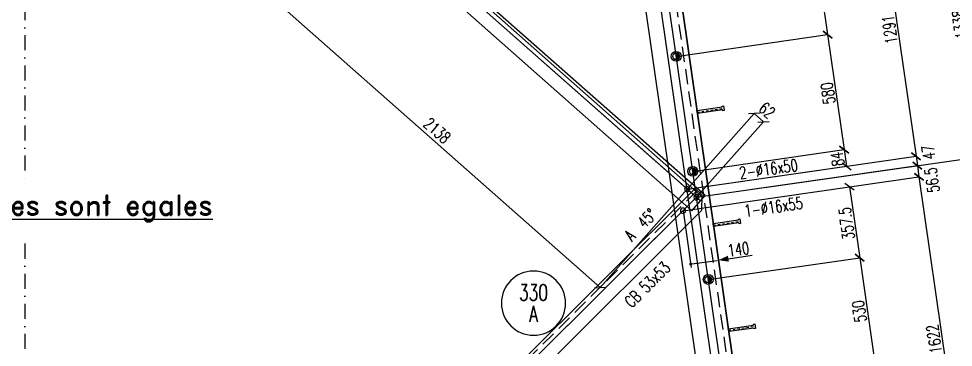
# Model space of a CAD drawing. Extents: x 142141 to 158361, y -119247 to -107767.
# Drawn here: x 147123 to 151785, y -115155 to -113515 of the extents above; entities that cross this region are included whole.
import ezdxf
from ezdxf.enums import TextEntityAlignment as Align

# ---------------------------------------------------------------- set-up
doc = ezdxf.new("R2010")
doc.units = 0
doc.header["$LTSCALE"] = 150
doc.header["$MEASUREMENT"] = 0
doc.linetypes.add('DASHDOT', pattern=[1, 0.5, -0.25, 0, -0.25])
doc.linetypes.add('DASHED', pattern=[0.75, 0.5, -0.25])
doc.layers.get('0').update_dxf_attribs({"linetype": 'CONTINUOUS'})
for name, color, linetype in [('ASSI', 6, 'CONTINUOUS'), ('BOLLINI_5', 7, 'CONTINUOUS'), ('Echelon', 3, 'CONTINUOUS'), ('FORI', 2, 'CONTINUOUS'), ('LINEA_ANG', 2, 'CONTINUOUS'), ('LS', 7, 'CONTINUOUS'), ('MZ', 6, 'DASHDOT'), ('QT_MAL', 7, 'CONTINUOUS'), ('QT_MPR', 7, 'CONTINUOUS'), ('QT_MSP', 7, 'CONTINUOUS'), ('TRAT-Y', 7, 'DASHED')]:
    doc.layers.add(name, color=color, linetype=linetype)
doc.styles.add('QUOTE', font='ROMANS8.SHX', dxfattribs={"width": 0.7})
doc.styles.add('RD', font='ROMAND8.SHX', dxfattribs={"width": 0.7})
doc.styles.add('RQL', font='ROMANS8.SHX', dxfattribs={"width": 0.7})
doc.styles.add('RS', font='ROMANS8.shx', dxfattribs={"width": 0.7})
doc.styles.get("Standard").update_dxf_attribs({"font": 'ROMANS8.SHX', "width": 0.7})
doc.dimstyles.new('FRECCE1', dxfattribs={"dimtxt": 60, "dimasz": 6.6667, "dimexe": 0, "dimexo": 0, "dimgap": 1, "dimtad": 1, "dimzin": 0, "dimdsep": 46, "dimtxsty": 'RS', "dimblk1": 'QUOTP', "dimblk2": 'QUOTF', "dimsah": 1, "dimcen": 0, "dimclrd": 2, "dimclre": 2, "dimclrt": 7, "dimadec": 0, "dimazin": 0, "dimtfac": 1, "dimtix": 1, "dimtmove": 2, "dimatfit": 3, "dimldrblk": 'QUOTP', "dimfxl": 1, "dimtolj": 1, "dimtzin": 0, "dimarcsym": 0})
doc.dimstyles.new('TRATTO', dxfattribs={"dimscale": 0, "dimtxt": 60, "dimasz": 40, "dimexe": 0, "dimexo": 0, "dimgap": 10, "dimtad": 1, "dimrnd": 0.5, "dimdsep": 46, "dimtxsty": 'RS', "dimblk1": 'OBLIQUE', "dimblk2": 'OBLIQUE', "dimsah": 1, "dimcen": 0.09, "dimclrd": 2, "dimclre": 2, "dimclrt": 7, "dimadec": 0, "dimazin": 0, "dimtfac": 1, "dimtix": 1, "dimtmove": 2, "dimatfit": 3, "dimfxl": 1, "dimtolj": 1, "dimtzin": 0, "dimarcsym": 0})

# ---------------------------------------------------------------- blocks, each defined once
blk = doc.blocks.new('ASSE98')
blk.add_line((0, 0), (1, 0))
at = {"color": 7, "style": 'QUOTE', "width": 0.5, "flags": 1}
for tag, p in [('TI', (1.38308, 6.82731)), ('DI_S', (1.38308, 6.42178)), ('D_S', (1.38308, 6.02092)), ('E_S', (1.38308, 5.68065)), ('NFORI', (1.36454, 5.29792)), ('ALAR', (1.36349, 4.93246)), ('FAM', (1.3775, 4.54645)), ('ALA', (1.38308, 4.19257)), ('DISP2', (1.38308, 3.84971)), ('DISP1', (1.38308, 3.50686)), ('PINZAF', (1.38308, 3.164)), ('PINZAI', (1.38308, 2.82114)), ('TRP', (1.38308, 2.47829)), ('NP', (1.38308, 2.13543)), ('SV', (1.38308, 1.79257)), ('PESO', (1.38308, 1.44971)), ('QUA', (1.38308, 1.10686)), ('LUN', (1.38308, 0.764)), ('PROF', (1.38308, 0.42114)), ('POS', (1.38308, 0.07829))]:
    blk.add_attdef(tag, p, '', height=0.2, dxfattribs=at)
at = {"color": 7, "flags": 1}
for tag, p in [('LAV1', (3.07431, 6.82847)), ('LAV2', (3.07431, 6.49513)), ('LAV3', (3.07431, 6.1618)), ('LAV4', (3.07431, 5.82847)), ('LAV5', (3.07431, 5.49513)), ('LAV6', (3.07431, 5.1618)), ('LAV7', (3.07431, 4.82847)), ('LAV8', (3.07431, 4.49513)), ('LAV9', (3.07431, 4.1618)), ('LAV10', (3.07431, 3.82847))]:
    blk.add_attdef(tag, p, '', height=0.2, dxfattribs=at)
blk = doc.blocks.new('P20')
at = {"color": 0}
for p, q in [((0, 0.98), (0.02, 1)), ((0, 0.94), (0.06, 1)), ((1, -0.01), (0, 0.99)), ((0, 0.89), (0.1, 0.99)), ((0, 0.85), (0.14, 0.99)), ((0, 0.8), (0.18, 0.98)), ((0, 0.76), (0.22, 0.98)), ((0, 0.71), (0.25, 0.97)), ((0, 0.67), (0.29, 0.96)), ((1, -0.05), (0, 0.95)), ((0, 0.62), (0.32, 0.95)), ((0, 0.58), (0.36, 0.93)), ((0, 0.53), (0.39, 0.92)), ((0, 0.49), (0.42, 0.91)), ((1, -0.09), (0, 0.9)), ((0, 0.44), (0.45, 0.89)), ((0, 0.4), (0.48, 0.88)), ((0.99, -0.13), (0, 0.86)), ((0, 0.35), (0.51, 0.86)), ((0, 0.31), (0.54, 0.84)), ((0, 0.26), (0.56, 0.83)), ((0.99, -0.17), (0, 0.81)), ((0, 0.22), (0.59, 0.81)), ((0, 0.17), (0.61, 0.79)), ((0.98, -0.21), (0, 0.77)), ((0, 0.13), (0.64, 0.77)), ((0, 0.08), (0.66, 0.75)), ((0, 0.04), (0.69, 0.73)), ((0.97, -0.25), (0, 0.72)), ((0, -0.01), (0.71, 0.7)), ((0.96, -0.28), (0, 0.68)), ((0, -0.05), (0.73, 0.68)), ((0, -0.1), (0.75, 0.66)), ((0.95, -0.32), (0, 0.63)), ((0, -0.14), (0.77, 0.63)), ((0, -0.19), (0.79, 0.61)), ((0.94, -0.35), (0, 0.59)), ((0, -0.23), (0.81, 0.58)), ((0, -0.28), (0.83, 0.56)), ((0.92, -0.38), (0, 0.54)), ((0, -0.32), (0.85, 0.53)), ((0.91, -0.41), (0, 0.5)), ((0, -0.36), (0.87, 0.5)), ((0, -0.41), (0.88, 0.47)), ((0.9, -0.44), (0, 0.45)), ((0, -0.45), (0.9, 0.44)), ((0.88, -0.47), (0, 0.41)), ((0, -0.5), (0.91, 0.41)), ((0, -0.54), (0.92, 0.38)), ((0.87, -0.5), (0, 0.36)), ((0, -0.59), (0.94, 0.35)), ((0.85, -0.53), (0, 0.32)), ((0, -0.63), (0.95, 0.31)), ((0, -0.68), (0.96, 0.28)), ((0.83, -0.56), (0, 0.27)), ((0, -0.72), (0.97, 0.25)), ((0.81, -0.58), (0, 0.23)), ((0, -0.77), (0.98, 0.21)), ((0.79, -0.61), (0, 0.18)), ((0, -0.81), (0.99, 0.17)), ((0.77, -0.63), (0, 0.14)), ((0, -0.86), (0.99, 0.13)), ((0.75, -0.66), (0, 0.09)), ((0, -0.9), (1, 0.09)), ((0.73, -0.68), (0, 0.05)), ((0, -0.95), (1, 0.05)), ((0.71, -0.7), (0, 0.01)), ((0, -0.99), (1, 0.01)), ((1, 0.04), (0.04, 1)), ((1, 0.09), (0.09, 1)), ((0.99, 0.14), (0.14, 0.99)), ((0.98, 0.19), (0.19, 0.98)), ((0.97, 0.25), (0.25, 0.97)), ((0.95, 0.31), (0.31, 0.95)), ((0.92, 0.38), (0.38, 0.92)), ((0.88, 0.47), (0.47, 0.88)), ((0.81, 0.59), (0.59, 0.81)), ((0.69, -0.73), (0, -0.04)), ((0.66, -0.75), (0, -0.08)), ((0.64, -0.77), (0, -0.13)), ((0.61, -0.79), (0, -0.17)), ((0.59, -0.81), (0, -0.22)), ((0.56, -0.83), (0, -0.26)), ((0.54, -0.84), (0, -0.31)), ((0.51, -0.86), (0, -0.35)), ((0.48, -0.88), (0, -0.4)), ((0.45, -0.89), (0, -0.44)), ((0.42, -0.91), (0, -0.49)), ((0.39, -0.92), (0, -0.53)), ((0.36, -0.93), (0, -0.58)), ((0.32, -0.95), (0, -0.62)), ((0.29, -0.96), (0, -0.67)), ((0.25, -0.97), (0, -0.71)), ((0.22, -0.98), (0, -0.76)), ((0.18, -0.98), (0, -0.8)), ((0.14, -0.99), (0, -0.85)), ((0.1, -0.99), (0, -0.89)), ((0.04, -1), (1, -0.04)), ((0.09, -1), (1, -0.09)), ((0.14, -0.99), (0.99, -0.14)), ((0.19, -0.98), (0.98, -0.19)), ((0.25, -0.97), (0.97, -0.25)), ((0.31, -0.95), (0.95, -0.31)), ((0.38, -0.92), (0.92, -0.38)), ((0.47, -0.88), (0.88, -0.47)), ((0.59, -0.81), (0.81, -0.59))]:
    blk.add_line(p, q, dxfattribs=at)
for radius in [1.5, 1]:
    blk.add_circle((0, 0), radius)
blk = doc.blocks.new('16')
blk.add_circle((0, 0), 1)
blk = doc.blocks.new('QUOTP')
at = {"layer": 'ASSI', "color": 2, "const_width": 1.07}
blk.add_lwpolyline([(-0.53, 0, 1), (0.53, 0, 1)], format="xyb", close=True, dxfattribs=at)
blk = doc.blocks.new('QUOTF')
at = {"layer": 'LS', "color": 2}
blk.add_line((7.5, 0), (25.5, 0), dxfattribs=at)
blk.add_solid([(7.5, 2.25), (0, 0), (7.5, -2.25)], dxfattribs=at)
blk = doc.blocks.new('*D154')
at = {"layer": 'QT_MAL', "color": 2, "lineweight": -2, "transparency": 16777216}
for p, q in [((150474.7, -114740), (150474.7, -114740)), ((150481.3, -114739.1), (150606.7, -114721.1)), ((150613.3, -114720.1), (150613.3, -114720.1))]:
    blk.add_line(p, q, dxfattribs=at)
at = {"layer": 'QT_MAL', "color": 2, "lineweight": -2, "transparency": 16777216, "xscale": 6.6667, "yscale": 6.6667, "zscale": 6.6667}
for name, p, rotation in [('QUOTF', (150613.3, -114720.1), 8.166139302354393), ('QUOTP', (150474.7, -114740), 188.1661393023544)]:
    blk.add_blockref(name, p, dxfattribs=dict(at, rotation=rotation))
at = {"layer": 'QT_MAL', "color": 7, "transparency": 16777216, "insert": (150713.1, -114665.7), "char_height": 60, "attachment_point": 5, "rotation": 8.1661, "style": 'RS'}
blk.add_mtext('\\A1;140', dxfattribs=at)
blk = doc.blocks.new('A$C6E393FD9')
at = {"layer": 'Echelon'}
blk.add_lwpolyline([(2.5, 0), (0, 19.8), (168.6, 41.4), (167.9, 47.2), (177.8, 48.5), (181.8, 17.1), (171.9, 15.8), (171.2, 21.6), (2.5, 0)], close=True, dxfattribs=at)
at = {"layer": 'MZ', "ltscale": 0.2}
blk.add_line((1.3, 9.9), (179.8, 32.8), dxfattribs=at)
blk = doc.blocks.new('_OBLIQUE')
at = {"color": 0, "linetype": 'ByBlock'}
blk.add_line((-0.5, -0.5), (0.5, 0.5), dxfattribs=at)
blk = doc.blocks.new('*D22')
at = {"layer": 'QT_MPR', "color": 2, "lineweight": -2, "transparency": 16777216}
for p, q in [((150274, -113087.9), (151761.8, -112874.4)), ((151761.8, -112874.4), (151951.8, -114198.8)), ((150503.7, -114406.6), (151951.8, -114198.8))]:
    blk.add_line(p, q, dxfattribs=at)
at = {"layer": 'QT_MPR', "color": 2, "lineweight": -2, "transparency": 16777216, "xscale": 40, "yscale": 40, "zscale": 40}
for p, rotation in [((151761.8, -112874.4), 98.16613930235435), ((151951.8, -114198.8), 278.1661393023543)]:
    blk.add_blockref('_OBLIQUE', p, dxfattribs=dict(at, rotation=rotation))
at = {"layer": 'QT_MPR', "color": 7, "transparency": 16777216, "insert": (151817.2, -113542.3), "char_height": 60, "attachment_point": 5, "rotation": 98.1661, "style": 'RS'}
blk.add_mtext('\\A1;1338', dxfattribs=at)
blk = doc.blocks.new('*D23')
at = {"layer": 'QT_MPR', "color": 2, "lineweight": -2, "transparency": 16777216}
for p, q in [((150503.7, -114406.6), (151951.8, -114198.8)), ((151951.8, -114198.8), (152190.3, -115860.4)), ((150702.5, -116073.9), (152190.3, -115860.4))]:
    blk.add_line(p, q, dxfattribs=at)
at = {"layer": 'QT_MPR', "color": 2, "lineweight": -2, "transparency": 16777216, "xscale": 40, "yscale": 40, "zscale": 40}
for p, rotation in [((151951.8, -114198.8), 98.16613930235435), ((152190.3, -115860.4), 278.1661393023543)]:
    blk.add_blockref('_OBLIQUE', p, dxfattribs=dict(at, rotation=rotation))
at = {"layer": 'QT_MPR', "color": 7, "transparency": 16777216, "insert": (152031.4, -115035.3), "char_height": 60, "attachment_point": 5, "rotation": 98.1661, "style": 'RS'}
blk.add_mtext('\\A1;1678.5', dxfattribs=at)
blk = doc.blocks.new('*D32')
at = {"layer": 'QT_MPR', "color": 2, "lineweight": -2, "transparency": 16777216}
for p, q in [((150274, -113087.9), (151415.3, -112924.1)), ((151415.3, -112924.1), (151598.7, -114201.9)), ((150457.4, -114365.7), (151598.7, -114201.9))]:
    blk.add_line(p, q, dxfattribs=at)
at = {"layer": 'QT_MPR', "color": 2, "lineweight": -2, "transparency": 16777216, "xscale": 40, "yscale": 40, "zscale": 40}
for p, rotation in [((151415.3, -112924.1), 98.16613930235435), ((151598.7, -114201.9), 278.1661393023543)]:
    blk.add_blockref('_OBLIQUE', p, dxfattribs=dict(at, rotation=rotation))
at = {"layer": 'QT_MPR', "color": 7, "transparency": 16777216, "insert": (151467.4, -113568.7), "char_height": 60, "attachment_point": 5, "rotation": 98.1661, "style": 'RS'}
blk.add_mtext('\\A1;1291', dxfattribs=at)
blk = doc.blocks.new('*D33')
at = {"layer": 'QT_MPR', "color": 2, "lineweight": -2, "transparency": 16777216}
for p, q in [((150457.4, -114365.7), (151598.7, -114201.9)), ((151598.7, -114201.9), (151605.4, -114248.5)), ((150503.7, -114406.6), (151605.4, -114248.5))]:
    blk.add_line(p, q, dxfattribs=at)
at = {"layer": 'QT_MPR', "color": 2, "lineweight": -2, "transparency": 16777216, "xscale": 40, "yscale": 40, "zscale": 40}
for p, rotation in [((151598.7, -114201.9), 98.16613930235435), ((151605.4, -114248.5), 278.1661393023543)]:
    blk.add_blockref('_OBLIQUE', p, dxfattribs=dict(at, rotation=rotation))
at = {"layer": 'QT_MPR', "color": 7, "transparency": 16777216, "insert": (151661.1, -114181.6), "char_height": 60, "attachment_point": 5, "rotation": 98.1661, "style": 'RS'}
blk.add_mtext('\\A1;47', dxfattribs=at)
blk = doc.blocks.new('*D34')
at = {"layer": 'QT_MPR', "color": 2, "lineweight": -2, "transparency": 16777216}
for p, q in [((150503.7, -114406.6), (151605.4, -114248.5)), ((151605.4, -114248.5), (151613.4, -114304.6)), ((150436.5, -114473.5), (151613.4, -114304.6))]:
    blk.add_line(p, q, dxfattribs=at)
at = {"layer": 'QT_MPR', "color": 2, "lineweight": -2, "transparency": 16777216, "xscale": 40, "yscale": 40, "zscale": 40}
for p, rotation in [((151605.4, -114248.5), 98.16613930235435), ((151613.4, -114304.6), 278.1661393023543)]:
    blk.add_blockref('_OBLIQUE', p, dxfattribs=dict(at, rotation=rotation))
at = {"layer": 'QT_MPR', "color": 7, "transparency": 16777216, "insert": (151678.2, -114320.5), "char_height": 60, "attachment_point": 5, "rotation": 98.1661, "style": 'RS'}
blk.add_mtext('\\A1;56.5', dxfattribs=at)
blk = doc.blocks.new('*D35')
at = {"layer": 'QT_MPR', "color": 2, "lineweight": -2, "transparency": 16777216}
for p, q in [((150436.5, -114473.5), (151613.4, -114304.6)), ((151613.4, -114304.6), (151843.8, -115910.1)), ((150702.5, -116073.9), (151843.8, -115910.1))]:
    blk.add_line(p, q, dxfattribs=at)
at = {"layer": 'QT_MPR', "color": 2, "lineweight": -2, "transparency": 16777216, "xscale": 40, "yscale": 40, "zscale": 40}
for p, rotation in [((151613.4, -114304.6), 98.16613930235435), ((151843.8, -115910.1), 278.1661393023543)]:
    blk.add_blockref('_OBLIQUE', p, dxfattribs=dict(at, rotation=rotation))
at = {"layer": 'QT_MPR', "color": 7, "transparency": 16777216, "insert": (151689, -115113), "char_height": 60, "attachment_point": 5, "rotation": 98.1661, "style": 'RS'}
blk.add_mtext('\\A1;1622', dxfattribs=at)
blk = doc.blocks.new('*D52')
at = {"layer": 'QT_MSP', "color": 2, "lineweight": -2, "transparency": 16777216}
for p, q in [((150326, -113168.3), (151081.2, -113059.9)), ((151081.2, -113059.9), (151157.9, -113594.4)), ((150402.7, -113702.8), (151157.9, -113594.4))]:
    blk.add_line(p, q, dxfattribs=at)
at = {"layer": 'QT_MSP', "color": 2, "lineweight": -2, "transparency": 16777216, "xscale": 40, "yscale": 40, "zscale": 40}
for p, rotation in [((151081.2, -113059.9), 98.16613930235435), ((151157.9, -113594.4), 278.1661393023543)]:
    blk.add_blockref('_OBLIQUE', p, dxfattribs=dict(at, rotation=rotation))
at = {"layer": 'QT_MSP', "color": 7, "transparency": 16777216, "insert": (151080, -113332.8), "char_height": 60, "attachment_point": 5, "rotation": 98.1661, "style": 'RS'}
blk.add_mtext('\\A1;540', dxfattribs=at)
blk = doc.blocks.new('*D53')
at = {"layer": 'QT_MSP', "color": 2, "lineweight": -2, "transparency": 16777216}
for p, q in [((150402.7, -113702.8), (151157.9, -113594.4)), ((151157.9, -113594.4), (151240.3, -114168.5)), ((150485, -114276.9), (151240.3, -114168.5))]:
    blk.add_line(p, q, dxfattribs=at)
at = {"layer": 'QT_MSP', "color": 2, "lineweight": -2, "transparency": 16777216, "xscale": 40, "yscale": 40, "zscale": 40}
for p, rotation in [((151157.9, -113594.4), 98.16613930235435), ((151240.3, -114168.5), 278.1661393023543)]:
    blk.add_blockref('_OBLIQUE', p, dxfattribs=dict(at, rotation=rotation))
at = {"layer": 'QT_MSP', "color": 7, "transparency": 16777216, "insert": (151159.5, -113887.2), "char_height": 60, "attachment_point": 5, "rotation": 98.1661, "style": 'RS'}
blk.add_mtext('\\A1;580', dxfattribs=at)
blk = doc.blocks.new('*D54')
at = {"layer": 'QT_MSP', "color": 2, "lineweight": -2, "transparency": 16777216}
for p, q in [((150485, -114276.9), (151240.3, -114168.5)), ((151240.3, -114168.5), (151252.2, -114251.6)), ((150457.4, -114365.7), (151252.2, -114251.6))]:
    blk.add_line(p, q, dxfattribs=at)
at = {"layer": 'QT_MSP', "color": 2, "lineweight": -2, "transparency": 16777216, "xscale": 40, "yscale": 40, "zscale": 40}
for p, rotation in [((151240.3, -114168.5), 98.16613930235435), ((151252.2, -114251.6), 278.1661393023543)]:
    blk.add_blockref('_OBLIQUE', p, dxfattribs=dict(at, rotation=rotation))
at = {"layer": 'QT_MSP', "color": 7, "transparency": 16777216, "insert": (151206.7, -114215.8), "char_height": 60, "attachment_point": 5, "rotation": 98.1661, "style": 'RS'}
blk.add_mtext('\\A1;84', dxfattribs=at)
blk = doc.blocks.new('*D55')
at = {"layer": 'QT_MSP', "color": 2, "lineweight": -2, "transparency": 16777216}
for p, q in [((150436.5, -114473.5), (151267, -114354.3)), ((151267, -114354.3), (151317.7, -114708)), ((150562.5, -114816.4), (151317.7, -114708))]:
    blk.add_line(p, q, dxfattribs=at)
at = {"layer": 'QT_MSP', "color": 2, "lineweight": -2, "transparency": 16777216, "xscale": 40, "yscale": 40, "zscale": 40}
for p, rotation in [((151267, -114354.3), 98.16613930235435), ((151317.7, -114708), 278.1661393023543)]:
    blk.add_blockref('_OBLIQUE', p, dxfattribs=dict(at, rotation=rotation))
at = {"layer": 'QT_MSP', "color": 7, "transparency": 16777216, "insert": (151252.8, -114536.8), "char_height": 60, "attachment_point": 5, "rotation": 98.1661, "style": 'RS'}
blk.add_mtext('\\A1;357.5', dxfattribs=at)
blk = doc.blocks.new('*D56')
at = {"layer": 'QT_MSP', "color": 2, "lineweight": -2, "transparency": 16777216}
for p, q in [((150562.5, -114816.4), (151317.7, -114708)), ((151317.7, -114708), (151393, -115232.6)), ((150637.7, -115341), (151393, -115232.6))]:
    blk.add_line(p, q, dxfattribs=at)
at = {"layer": 'QT_MSP', "color": 2, "lineweight": -2, "transparency": 16777216, "xscale": 40, "yscale": 40, "zscale": 40}
for p, rotation in [((151317.7, -114708), 98.16613930235435), ((151393, -115232.6), 278.1661393023543)]:
    blk.add_blockref('_OBLIQUE', p, dxfattribs=dict(at, rotation=rotation))
at = {"layer": 'QT_MSP', "color": 7, "transparency": 16777216, "insert": (151315.8, -114976), "char_height": 60, "attachment_point": 5, "rotation": 98.1661, "style": 'RS'}
blk.add_mtext('\\A1;530', dxfattribs=at)
blk = doc.blocks.new('YYY')
blk.add_circle((0, 0), 8)
at = {"color": 3, "style": 'RQL', "width": 0.7}
for tag, p in [('POS3', (0, 0.65)), ('POS2', (0, -4.63))]:
    blk.add_attdef(tag, text='', height=4, dxfattribs=at).set_placement(p, align=Align.CENTER)
at = {"style": 'RQL', "width": 0.7, "flags": 1}
blk.add_attdef('TIPO', text='', height=3, dxfattribs=at).set_placement((0, 0), align=Align.MIDDLE_CENTER)
blk = doc.blocks.new('*D107')
at = {"layer": 'QT_MPR', "color": 2, "lineweight": -2, "transparency": 16777216}
for p, q in [((148855.3, -112949.6), (148421.4, -113440.5)), ((148421.4, -113440.5), (150023.5, -114856.6)), ((150457.4, -114365.7), (150023.5, -114856.6))]:
    blk.add_line(p, q, dxfattribs=at)
at = {"layer": 'QT_MPR', "color": 2, "lineweight": -2, "transparency": 16777216, "xscale": 40, "yscale": 40, "zscale": 40}
for p, rotation in [((148421.4, -113440.5), 138.5256774843872), ((150023.5, -114856.6), 318.5256774843872)]:
    blk.add_blockref('_OBLIQUE', p, dxfattribs=dict(at, rotation=rotation))
at = {"layer": 'QT_MPR', "color": 7, "transparency": 16777216, "insert": (149210.1, -114073.4), "char_height": 60, "attachment_point": 5, "rotation": 318.5257, "style": 'RS'}
blk.add_mtext('\\A1;2138', dxfattribs=at)
blk = doc.blocks.new('*D108')
at = {"layer": 'QT_MPR', "color": 2, "lineweight": -2, "transparency": 16777216}
for p, q in [((150457.4, -114365.7), (150791, -113988.3)), ((150791, -113988.3), (150837.2, -114029.2)), ((150503.7, -114406.6), (150837.2, -114029.2))]:
    blk.add_line(p, q, dxfattribs=at)
at = {"layer": 'QT_MPR', "color": 2, "lineweight": -2, "transparency": 16777216, "xscale": 40, "yscale": 40, "zscale": 40}
for p, rotation in [((150791, -113988.3), 138.5256774843872), ((150837.2, -114029.2), 318.5256774843872)]:
    blk.add_blockref('_OBLIQUE', p, dxfattribs=dict(at, rotation=rotation))
at = {"layer": 'QT_MPR', "color": 7, "transparency": 16777216, "insert": (150855.4, -113971.9), "char_height": 60, "attachment_point": 5, "rotation": 318.5257, "style": 'RS'}
blk.add_mtext('\\A1;62', dxfattribs=at)
blk = doc.blocks.new('bull')
at = {"style": 'RS', "width": 0.7, "flags": 1}
for tag, p in [('NN', (-12.25, 0)), ('DIAMETRO', (0, -4.86)), ('SERRAGGIO', (0, -9.71)), ('LUNGHEZZA', (0, -14.57)), ('NB', (0, -19.43)), ('TIPO', (0, -24.12)), ('EL', (-0.14, -29))]:
    blk.add_attdef(tag, p, '', height=3, dxfattribs=at)
at = {"style": 'RS', "width": 0.7}
blk.add_attdef('BULLONE', (0, 0), '', height=3, dxfattribs=at)

msp = doc.modelspace()

# ---------------------------------------------------------------- linework, layer by layer
at = {"layer": 'LINEA_ANG'}
for p, q in [((150786.343, -117193.19), (149546.725, -108554.678)), ((149724.9, -108529.11), (150964.518, -117167.622)), ((150547.068, -114398.257), (144562.038, -109107.93)), ((144495.81, -109182.855), (150480.839, -114473.182)), ((150497.963, -114362.88), (147188.534, -117657.813)), ((150531.258, -114396.053), (150497.963, -114362.88)), ((150480.839, -114473.182), (150547.068, -114398.257)), ((150531.094, -114471.006), (150531.258, -114396.053)), ((147296.783, -117691.15), (150531.094, -114471.006))]:
    msp.add_line(p, q, dxfattribs=at)
at = {"layer": 'LINEA_ANG', "color": 2}
msp.add_line((150537.796, -114408.746), (144552.766, -109118.419), dxfattribs=at)
at = {"layer": 'LS', "color": 6}
for p, q in [((150965.208, -117904.601), (149621.954, -108543.883)), ((151004.802, -117898.919), (149661.549, -108538.201)), ((144559.295, -109152.218), (150503.658, -114406.599)), ((150503.658, -114406.599), (147154.477, -117741.11)), ((150436.478, -114473.485), (150477.073, -114756.384))]:
    msp.add_line(p, q, dxfattribs=at)
at = {"layer": 'MZ'}
for p, q in [((147154.477, -108494.293), (147154.477, -114333.504)), ((147154.477, -114637.844), (147154.477, -117889.224))]:
    msp.add_line(p, q, dxfattribs=at)
at = {"layer": 'TRAT-Y'}
for p, q in [((149697.184, -108533.088), (150936.801, -117171.599)), ((150507.841, -114372.801), (147198.412, -117667.734))]:
    msp.add_line(p, q, dxfattribs=at)

# ---------------------------------------------------------------- block references
at = {"layer": 'ASSI', "xscale": 8727, "rotation": 98.16613930235437}
msp.add_blockref('ASSE98', (150964.518, -117167.622), dxfattribs=at)
at = {"layer": 'ASSI', "xscale": 7988.000000000001, "zscale": 7988.000000000001, "rotation": 138.5256774843873}
msp.add_blockref('ASSE98', (150523.888, -114424.481), dxfattribs=at)
at = {"layer": 'ASSI'}
ref = msp.add_blockref('ASSE98', (150522.792, -114387.549), dxfattribs=dict(at, xscale=4670, rotation=224.8742435435792))
ref.add_attrib('LAV1', 'CB 53x53', (150180.627, -114961.538), dxfattribs={"layer": '0', "color": 7, "height": 60, "rotation": 44.874244, "width": 0.7})
ref.add_attrib('LAV2', 'CB 53x53', (147449.934, -117657.12), dxfattribs={"layer": '0', "color": 7, "height": 60, "rotation": 44.874244, "width": 0.7})
ref.add_attrib('LAV3', 'A  45%%d', (150180.909, -114629.312), dxfattribs={"layer": '0', "color": 254, "height": 60, "rotation": 44.874244, "width": 0.7})
at = {"layer": 'BOLLINI_5'}
ref = msp.add_blockref('YYY', (149691.021, -114934.948), dxfattribs=dict(at, xscale=-19.99970832482618, yscale=19.99970832476798, zscale=19.99970832479172))
ref.add_attrib('POS3', '330', dxfattribs={"layer": '0', "color": 3, "height": 79.9988, "style": 'RQL', "width": 0.7}).set_placement((149691.021, -114922.009), align=Align.CENTER)
ref.add_attrib('POS2', 'A', dxfattribs={"layer": '0', "color": 3, "height": 79.999, "style": 'RQL', "width": 0.7}).set_placement((149691.021, -115027.555), align=Align.CENTER)
at = {"layer": 'FORI'}
for name, p, xscale, yscale, zscale in [('P20', (150402.663, -113702.798), 16.5, 16.5, 16.5), ('P20', (150485.049, -114276.917), 16.5, 16.5, 16.5), ('16', (150457.378, -114365.691), -13, 13, 13), ('16', (150503.658, -114406.599), -13, 13, 13), ('16', (150436.478, -114473.485), -13, 13, 13), ('P20', (150562.463, -114816.39), 16.5, 16.5, 16.5)]:
    msp.add_blockref(name, p, dxfattribs=dict(at, xscale=xscale, yscale=yscale, zscale=zscale))
at = {"layer": 'LS', "xscale": 0.7500000000000001, "yscale": 0.7500000000000001, "zscale": 0.7500000000000001, "rotation": 0.8689299996759822}
for p in [(150506.367, -113988.219), (150587.332, -114552.439), (150662.616, -115077.065)]:
    msp.add_blockref('A$C6E393FD9', p, dxfattribs=at)
at = {"layer": 'LS', "color": 7, "xscale": 20, "yscale": 20, "zscale": 20, "rotation": 8.166139302354045}
for p, values in [((150721.979, -114315.697), {'BULLONE': '2-%%c16x50                '}), ((150746.562, -114504.964), {'BULLONE': '1-%%c16x55                '})]:
    msp.add_blockref('bull', p, dxfattribs=at).add_auto_attribs(values)

# ---------------------------------------------------------------- texts
at = {"layer": 'LS', "color": 3, "style": 'RD'}
msp.add_text('%%UTous les faces sont egales', height=100, dxfattribs=at).set_placement((147154.477, -114462.102), align=Align.MIDDLE)

# ---------------------------------------------------------------- dimensions: what is measured, and where the dimension line sits
at = {"layer": 'QT_MAL'}
dim = msp.add_linear_dim(base=(150613.307, -114720.142), p1=(150474.726, -114740.028), p2=(150613.307, -114720.142), angle=8.166139, text='140', dimstyle='FRECCE1', dxfattribs=at)
dim.commit()
dim.dimension.update_dxf_attribs({"geometry": '*D154', "text_midpoint": (150713.142, -114665.699), "dimtype": 160})
at = {"layer": 'QT_MPR'}
for base, p1, p2, angle, text, picture, middle in [((151951.824, -114198.789), (150274.015, -113087.89), (150503.658, -114406.599), 98.166139, '1338', '*D22', (151817.205, -113542.275)), ((151598.687, -114201.914), (150274.015, -113087.89), (150457.378, -114365.691), 98.166139, '1291', '*D32', (151467.411, -113568.696)), ((150023.462, -114856.587), (148855.292, -112949.564), (150457.378, -114365.691), 318.525677, '2138', '*D107', (149210.139, -114073.415)), ((150837.238, -114029.214), (150457.378, -114365.691), (150503.658, -114406.599), 318.525677, '62', '*D108', (150855.405, -113971.916)), ((151605.373, -114248.504), (150457.378, -114365.691), (150503.658, -114406.599), 98.166139, '47', '*D33', (151661.142, -114181.574)), ((152190.258, -115860.362), (150503.658, -114406.599), (150702.498, -116073.854), 98.166139, '1678.5', '*D23', (152031.446, -115035.257)), ((151613.422, -114304.595), (150503.658, -114406.599), (150436.478, -114473.485), 98.166139, '56.5', '*D34', (151678.223, -114320.541)), ((151843.807, -115910.078), (150436.478, -114473.485), (150702.498, -116073.854), 98.166139, '1622', '*D35', (151689.02, -115113.018))]:
    dim = msp.add_linear_dim(base=base, p1=p1, p2=p2, angle=angle, text=text, dimstyle='TRATTO', override={"dimscale": 1}, dxfattribs=at)
    dim.commit()
    dim.dimension.update_dxf_attribs({"geometry": picture, "text_midpoint": middle, "dimtype": 160})
at = {"layer": 'QT_MSP'}
for base, p1, p2, text, picture, middle in [((151157.927, -113594.418), (150325.959, -113168.273), (150402.663, -113702.798), '540', '*D52', (151079.98, -113332.837)), ((151240.312, -114168.537), (150402.663, -113702.798), (150485.049, -114276.917), '580', '*D53', (151159.525, -113887.159)), ((151252.236, -114251.63), (150485.049, -114276.917), (150457.378, -114365.691), '84', '*D54', (151206.68, -114215.765)), ((151317.726, -114708.011), (150436.478, -114473.485), (150562.463, -114816.39), '357.5', '*D55', (151252.754, -114536.842)), ((151393.009, -115232.637), (150562.463, -114816.39), (150637.746, -115341.016), '530', '*D56', (151315.773, -114976.006))]:
    dim = msp.add_linear_dim(base=base, p1=p1, p2=p2, angle=98.166139, text=text, dimstyle='TRATTO', override={"dimscale": 1}, dxfattribs=at)
    dim.commit()
    dim.dimension.update_dxf_attribs({"geometry": picture, "text_midpoint": middle, "dimtype": 160})

doc.saveas('drawing.dxf')
